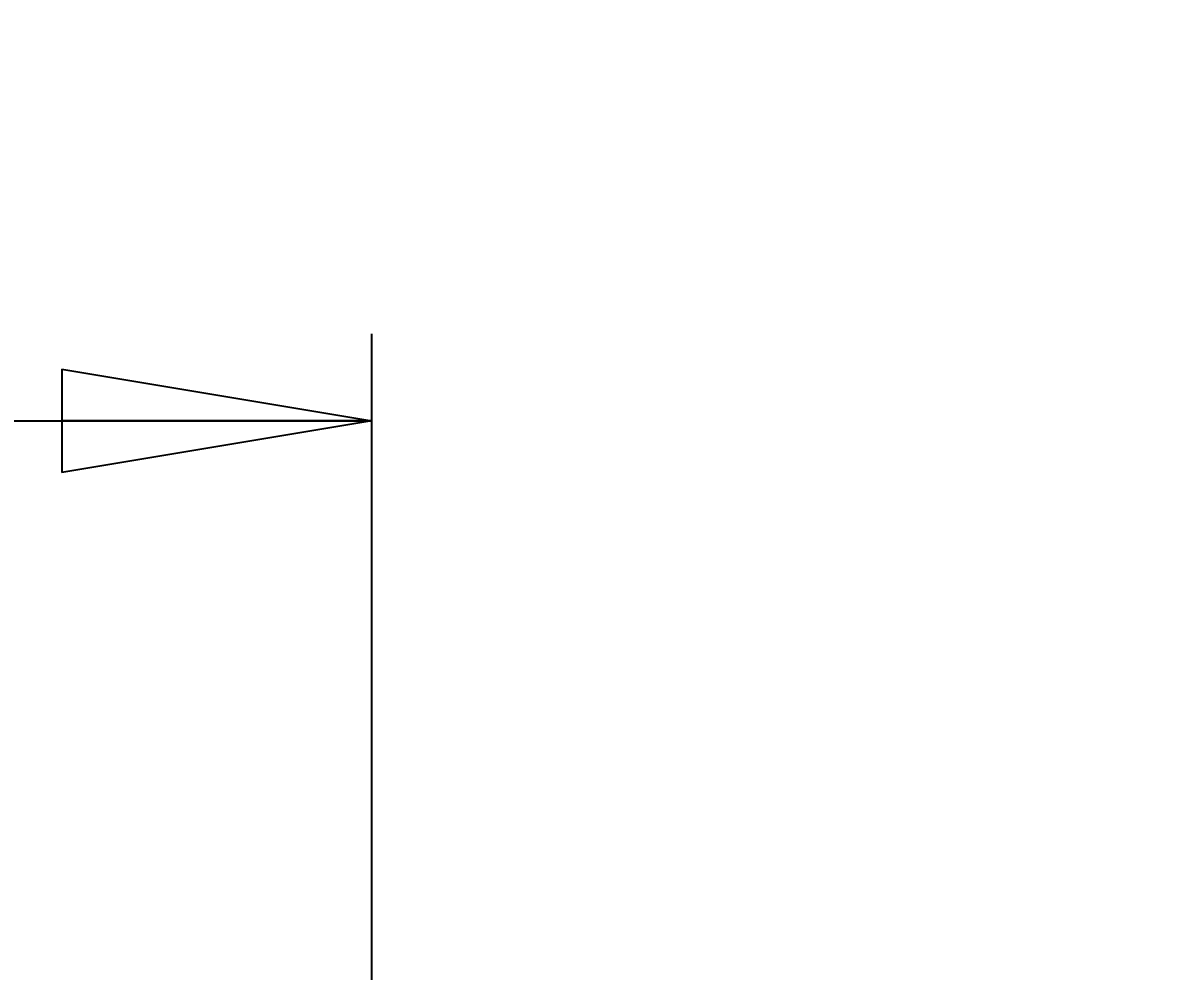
# Model space of a CAD drawing. Header units: millimetres. Extents: x 5 to 292, y 4 to 204.
# Drawn here: x 120.52 to 133.69, y 102.12 to 112.99 of the extents above; entities that cross this region are included whole.
import ezdxf

# ---------------------------------------------------------------- set-up
doc = ezdxf.new("R2010")
doc.units = ezdxf.units.MM
doc.layers.add('LAYER_1', color=179, linetype='Continuous')
doc.styles.add('SLDTEXTSTYLE0', font='TXT', dxfattribs={"width": 0.75})
doc.dimstyles.new('SLDDIMSTYLE0', dxfattribs={"dimtxt": 3.5, "dimasz": 3.556, "dimexe": 0, "dimexo": 0.0625, "dimgap": 0.875, "dimtad": 1, "dimrnd": 1e-09, "dimzin": 4, "dimdsep": 46, "dimtxsty": 'SLDTEXTSTYLE0', "dimblk1": 'CLOSED', "dimblk2": 'CLOSED', "dimsah": 1, "dimcen": 0.09, "dimadec": 0, "dimazin": 1, "dimtfac": 1, "dimtofl": 0, "dimtmove": 0, "dimatfit": 3, "dimldrblk": 'CLOSED', "dimfxl": 1, "dimfrac": 2, "dimtolj": 1, "dimtzin": 12, "dimarcsym": 0})
doc.dimstyles.new('SLDDIMSTYLE1', dxfattribs={"dimtxt": 3.5, "dimasz": 3.556, "dimexe": 0, "dimexo": 0.0625, "dimgap": 0.875, "dimtad": 1, "dimrnd": 1e-09, "dimzin": 12, "dimdsep": 46, "dimtxsty": 'SLDTEXTSTYLE0', "dimblk1": 'CLOSED', "dimblk2": 'CLOSED', "dimsah": 1, "dimcen": 0.09, "dimadec": 0, "dimazin": 3, "dimtfac": 1, "dimtmove": 0, "dimatfit": 0, "dimldrblk": 'CLOSED', "dimfxl": 1, "dimfrac": 2, "dimtolj": 1, "dimtzin": 12, "dimarcsym": 0})

# ---------------------------------------------------------------- blocks, each defined once
blk = doc.blocks.new('_CLOSED')
at = {"color": 0, "linetype": 'ByBlock', "lineweight": -2}
for p, q in [((-1, 0.166667), (0, 0)), ((-1, 0.166667), (-1, -0.166667)), ((0, 0), (-1, -0.166667)), ((0, 0), (-1, 0))]:
    blk.add_line(p, q, dxfattribs=at)
blk = doc.blocks.new('_D_1')
at = {"layer": 'LAYER_1'}
for p, q in [((48.323, 97.288), (48.323, 109.425)), ((124.523, 97.288), (124.523, 109.425)), ((48.323, 108.425), (124.523, 108.425))]:
    blk.add_line(p, q, dxfattribs=at)
at = {"layer": 'LAYER_1', "xscale": 3.556, "yscale": 3.556, "rotation": 180}
blk.add_blockref('_CLOSED', (48.323, 108.425, 1.494), dxfattribs=at)
at = {"layer": 'LAYER_1', "xscale": 3.556, "yscale": 3.556}
blk.add_blockref('_CLOSED', (124.523, 108.425, 1.494), dxfattribs=at)
at = {"layer": 'LAYER_1', "insert": (77.153, 112.936), "char_height": 3.5, "attachment_point": 1, "style": 'SLDTEXTSTYLE0'}
blk.add_mtext('76.20mm', dxfattribs=at)
blk = doc.blocks.new('_D_2')
at = {"layer": 'LAYER_1'}
for p, q in [((145.849, 100.538), (145.849, 106.888)), ((120.023, 100.538), (146.849, 100.538)), ((145.849, 100.538), (145.849, 77.566)), ((79.07, 77.566), (146.849, 77.566)), ((145.849, 77.566), (145.849, 71.216))]:
    blk.add_line(p, q, dxfattribs=at)
at = {"layer": 'LAYER_1', "xscale": 3.556, "yscale": 3.556}
for p, rotation in [((145.849, 100.538, 1.494), 270), ((145.849, 77.566, 1.494), 90)]:
    blk.add_blockref('_CLOSED', p, dxfattribs=dict(at, rotation=rotation))
at = {"layer": 'LAYER_1', "insert": (141.337, 79.127), "char_height": 3.5, "attachment_point": 1, "rotation": 90, "style": 'SLDTEXTSTYLE0'}
blk.add_mtext('22.97mm', dxfattribs=at)

msp = doc.modelspace()

# ---------------------------------------------------------------- dimensions: what is measured, and where the dimension line sits
at = {"layer": 'LAYER_1'}
dim = msp.add_linear_dim(base=(124.523, 108.425), p1=(48.323, 96.288), p2=(124.523, 96.288), dimstyle='SLDDIMSTYLE0', dxfattribs=at)
dim.commit()
dim.dimension.update_dxf_attribs({"geometry": '_D_1', "text_midpoint": (87.346, 108.425), "dimtype": 160})
dim = msp.add_linear_dim(base=(145.849, 77.566), p1=(119.023, 100.538), p2=(78.07, 77.566), angle=90, dimstyle='SLDDIMSTYLE1', dxfattribs=at)
dim.commit()
dim.dimension.update_dxf_attribs({"geometry": '_D_2', "text_midpoint": (145.849, 89.321), "dimtype": 160})

doc.saveas('drawing.dxf')
